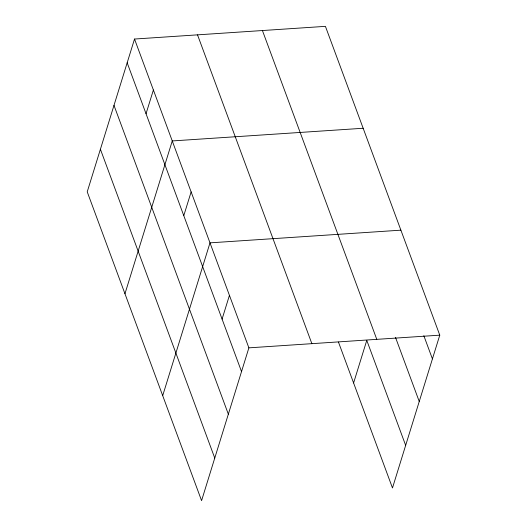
<?xml version="1.0" encoding="UTF-8"?>
<svg xmlns="http://www.w3.org/2000/svg" width="527" height="527" viewBox="0 0 527 527"><rect width="100%" height="100%" fill="white"/><g stroke="black" fill="none" stroke-linecap="round" stroke-linejoin="round"><path stroke-width="0.79" d="M134.523 39.038L87.225 191.835L201.577 500.65L248.876 347.853L134.523 39.038L325.422 26.35L439.775 335.165L392.477 487.962L338.446 342.043M146.038 113.74L153.39 89.992M124.958 293.743L172.257 140.946L363.162 128.259M183.778 215.648L191.13 191.9M162.698 395.652L209.996 242.855L400.895 230.167M222.084 319.098L229.436 295.357M353.597 382.964L366.779 340.376L405.658 445.374M248.876 347.853L439.775 335.165M423.846 335.745L432.423 358.907M395.513 337.418L419.242 401.495M262.426 30.54L376.779 339.348M197.52 34.854L311.872 343.663M127.172 62.785L241.524 371.594M113.99 105.374L228.343 414.182M100.407 149.246L214.759 458.062"/></g></svg>
